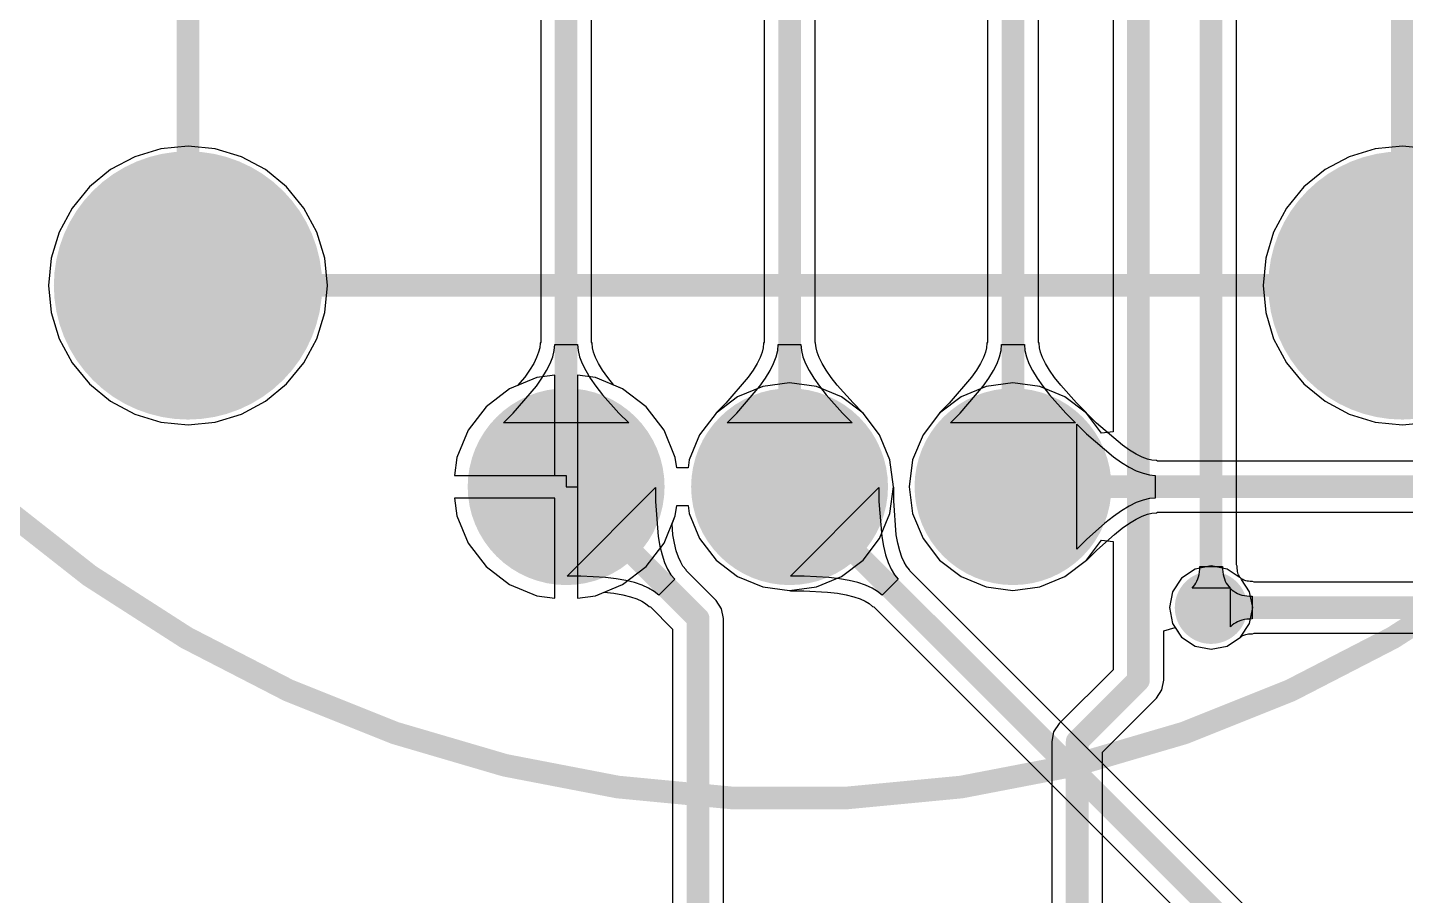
# Model space of a CAD drawing. Header units: millimetres. Extents: x 6.5 to 10.45, y 0.98 to 5.86.
# Drawn here: x 6.821 to 7.428, y 2.481 to 2.864 of the extents above; entities that cross this region are included whole.
import ezdxf

# ---------------------------------------------------------------- set-up
doc = ezdxf.new("R2010")
doc.units = ezdxf.units.MM
doc.header["$MEASUREMENT"] = 0
for name, color, linetype in [('BottomLayer', 5, 'Continuous'), ('BottomSolder', 6, 'Continuous'), ('MultiLayer', 9, 'Continuous'), ('PadHoleLayer', 156, 'Continuous'), ('TopLayer', 1, 'Continuous'), ('TopOverlay', 2, 'Continuous'), ('TopSolder', 216, 'Continuous'), ('ViaHoleLayer', 16, 'Continuous')]:
    doc.layers.add(name, color=color, linetype=linetype)

# ---------------------------------------------------------------- blocks, each defined once
blk = doc.blocks.new('__2_30')
at = {"layer": 'BottomLayer'}
for points, const_width in [([(-0.1225582, -0.37, 1), (-0.0674402, -0.37, 1)], 0.0551181), ([(0.4124418, -0.37, 1), (0.4675598, -0.37, 1)], 0.0551181), ([(0.0518898, -0.4587, 1), (0.0912598, -0.4587, 1)], 0.0393701), ([(0.1503158, -0.4587, 1), (0.1896858, -0.4587, 1)], 0.0393701), ([(0.2487398, -0.4587, 1), (0.2881098, -0.4587, 1)], 0.0393701)]:
    blk.add_lwpolyline(points, format="xyb", close=True, dxfattribs=dict(at, const_width=const_width))
at = {"layer": 'BottomSolder'}
for points, const_width in [([(-0.1245582, -0.37, 1), (-0.0654402, -0.37, 1)], 0.0591181), ([(0.4104418, -0.37, 1), (0.4695598, -0.37, 1)], 0.0591181), ([(0.0498898, -0.4587, 1), (0.0932598, -0.4587, 1)], 0.0433701), ([(0.1483158, -0.4587, 1), (0.1916858, -0.4587, 1)], 0.0433701), ([(0.2467398, -0.4587, 1), (0.2901098, -0.4587, 1)], 0.0433701)]:
    blk.add_lwpolyline(points, format="xyb", close=True, dxfattribs=dict(at, const_width=const_width))
at = {"layer": 'MultiLayer'}
for points, const_width in [([(-0.1225582, -0.37, 1), (-0.0674402, -0.37, 1)], 0.0551181), ([(0.4124418, -0.37, 1), (0.4675598, -0.37, 1)], 0.0551181), ([(0.0518898, -0.4587, 1), (0.0912598, -0.4587, 1)], 0.0393701), ([(0.1503158, -0.4587, 1), (0.1896858, -0.4587, 1)], 0.0393701), ([(0.2487398, -0.4587, 1), (0.2881098, -0.4587, 1)], 0.0393701)]:
    blk.add_lwpolyline(points, format="xyb", close=True, dxfattribs=dict(at, const_width=const_width))
at = {"layer": 'PadHoleLayer'}
for points, const_width in [([(-0.1127157, -0.37, 1), (-0.0772827, -0.37, 1)], 0.035433), ([(0.4222843, -0.37, 1), (0.4577173, -0.37, 1)], 0.035433), ([(0.0592717, -0.4587, 1), (0.0838779, -0.4587, 1)], 0.0246063), ([(0.1576977, -0.4587, 1), (0.1823039, -0.4587, 1)], 0.0246063), ([(0.2561217, -0.4587, 1), (0.2807279, -0.4587, 1)], 0.0246063)]:
    blk.add_lwpolyline(points, format="xyb", close=True, dxfattribs=dict(at, const_width=const_width))
at = {"layer": 'TopLayer'}
for points, const_width in [([(-0.1225582, -0.37, 1), (-0.0674402, -0.37, 1)], 0.0551181), ([(0.4124418, -0.37, 1), (0.4675598, -0.37, 1)], 0.0551181), ([(0.0518898, -0.4587, 1), (0.0912598, -0.4587, 1)], 0.0393701), ([(0.1503158, -0.4587, 1), (0.1896858, -0.4587, 1)], 0.0393701), ([(0.2487398, -0.4587, 1), (0.2881098, -0.4587, 1)], 0.0393701)]:
    blk.add_lwpolyline(points, format="xyb", close=True, dxfattribs=dict(at, const_width=const_width))
at = {"layer": 'TopOverlay'}
for points, const_width in [([(0.7014961, -0.065, 1), (-0.3614961, -0.065, 1)], 0.01), ([(-0.0974992, -0.37, 1), (-0.0924992, -0.37, 1)], 0.005), ([(-0.0974992, -0.37, 1), (-0.0924992, -0.37, 1)], 0.005), ([(0.4339968, -0.37, 1), (0.4389968, -0.37, 1)], 0.005), ([(0.4375008, -0.37, 1), (0.4425008, -0.37, 1)], 0.005), ([(0.1675008, -0.4587, 1), (0.1725008, -0.4587, 1)], 0.005)]:
    blk.add_lwpolyline(points, format="xyb", close=True, dxfattribs=dict(at, const_width=const_width))
at = {"layer": 'TopOverlay', "const_width": 0.01}
for points in [[(-0.0949992, -0.37), (-0.0949992, 0.240236)], [(0.4400008, -0.37), (0.4400008, 0.240236)], [(0.1700008, -0.4587), (0.1700008, -0.065)], [(-0.0949992, -0.37), (0.4364968, -0.37)]]:
    blk.add_lwpolyline(points, dxfattribs=at)
at = {"layer": 'TopSolder'}
for points, const_width in [([(-0.1245582, -0.37, 1), (-0.0654402, -0.37, 1)], 0.0591181), ([(0.4104418, -0.37, 1), (0.4695598, -0.37, 1)], 0.0591181), ([(0.0498898, -0.4587, 1), (0.0932598, -0.4587, 1)], 0.0433701), ([(0.1483158, -0.4587, 1), (0.1916858, -0.4587, 1)], 0.0433701), ([(0.2467398, -0.4587, 1), (0.2901098, -0.4587, 1)], 0.0433701)]:
    blk.add_lwpolyline(points, format="xyb", close=True, dxfattribs=dict(at, const_width=const_width))

msp = doc.modelspace()

# ---------------------------------------------------------------- linework, layer by layer
at = {"layer": 'BottomLayer'}
for p, q in [((7.1450845, 2.9142995), (7.1450845, 2.7250267)), ((7.1675155, 2.7250267), (7.1675155, 2.9096543)), ((6.8913, 2.8114138), (6.8793188, 2.8102338)), ((6.9032812, 2.8102338), (6.8913, 2.8114138)), ((7.4263, 2.8114138), (7.4143188, 2.8102338)), ((7.4382812, 2.8102338), (7.4263, 2.8114138)), ((6.867798, 2.806739), (6.8571803, 2.8010637)), ((6.8793188, 2.8102338), (6.867798, 2.806739)), ((6.914802, 2.806739), (6.9032812, 2.8102338)), ((6.9254197, 2.8010637), (6.914802, 2.806739)), ((7.402798, 2.806739), (7.3921803, 2.8010637)), ((7.4143188, 2.8102338), (7.402798, 2.806739)), ((6.8571803, 2.8010637), (6.8478739, 2.7934261)), ((6.9347261, 2.7934261), (6.9254197, 2.8010637)), ((7.3921803, 2.8010637), (7.3828739, 2.7934261)), ((6.8478739, 2.7934261), (6.8402363, 2.7841197)), ((6.9423637, 2.7841197), (6.9347261, 2.7934261)), ((7.3828739, 2.7934261), (7.3752363, 2.7841197)), ((6.8402363, 2.7841197), (6.834561, 2.773502)), ((6.948039, 2.773502), (6.9423637, 2.7841197)), ((7.3752363, 2.7841197), (7.369561, 2.773502)), ((6.834561, 2.773502), (6.8310662, 2.7619812)), ((6.9515338, 2.7619812), (6.948039, 2.773502)), ((7.369561, 2.773502), (7.3660662, 2.7619812)), ((6.8310662, 2.7619812), (6.8298862, 2.75)), ((6.9527138, 2.75), (6.9515338, 2.7619812)), ((7.3660662, 2.7619812), (7.3648862, 2.75)), ((6.8298862, 2.75), (6.8310662, 2.7380188)), ((6.9515338, 2.7380188), (6.9527138, 2.75)), ((7.3648862, 2.75), (7.3660662, 2.7380188)), ((6.8310662, 2.7380188), (6.834561, 2.726498)), ((6.948039, 2.726498), (6.9515338, 2.7380188)), ((7.3660662, 2.7380188), (7.369561, 2.726498)), ((6.834561, 2.726498), (6.8402363, 2.7158803)), ((6.9423637, 2.7158803), (6.948039, 2.726498)), ((7.369561, 2.726498), (7.3752363, 2.7158803)), ((7.1441828, 2.7205364), (7.1433131, 2.7182443)), ((7.1446476, 2.7224447), (7.1441828, 2.7205364)), ((7.1448302, 2.7245379), (7.1446476, 2.7224447)), ((7.1450845, 2.7250267), (7.1448302, 2.7245379)), ((7.1503976, 2.7186086), (7.1510744, 2.7213877)), ((7.1510744, 2.7213877), (7.1513, 2.7239734)), ((7.1513, 2.7239734), (7.1613, 2.7239734)), ((7.1613, 2.7239734), (7.1615256, 2.7213877)), ((7.1615256, 2.7213877), (7.1622024, 2.7186086)), ((7.1677698, 2.7245379), (7.1675155, 2.7250267)), ((7.1679524, 2.7224447), (7.1677698, 2.7245379)), ((7.1684172, 2.7205364), (7.1679524, 2.7224447)), ((7.1692872, 2.7182435), (7.1684172, 2.7205364)), ((6.8402363, 2.7158803), (6.8478739, 2.7065739)), ((6.9347261, 2.7065739), (6.9423637, 2.7158803)), ((7.1419966, 2.715605), (7.1402137, 2.7126553)), ((7.1433131, 2.7182443), (7.1419966, 2.715605)), ((7.1476905, 2.7124705), (7.1492697, 2.7156362)), ((7.1492697, 2.7156362), (7.1503976, 2.7186086)), ((7.1622024, 2.7186086), (7.1633303, 2.7156362)), ((7.1633303, 2.7156362), (7.1649095, 2.7124705)), ((7.1706034, 2.7156051), (7.1692872, 2.7182435)), ((7.1723863, 2.7126553), (7.1706034, 2.7156051)), ((7.3752363, 2.7158803), (7.3828739, 2.7065739)), ((7.0449858, 2.7093993), (7.032976, 2.7044247)), ((7.0528736, 2.7104378), (7.0449858, 2.7093993)), ((7.0528736, 2.6663004), (7.0528736, 2.7104378)), ((7.0707622, 2.7093993), (7.0628736, 2.7104379)), ((7.0628736, 2.7104379), (7.0628736, 2.6613004)), ((7.082772, 2.7044247), (7.0707622, 2.7093993)), ((7.1380405, 2.7095442), (7.1282514, 2.6981488)), ((7.1402137, 2.7126553), (7.1380405, 2.7095442)), ((7.1431787, 2.705559), (7.1456602, 2.7091114)), ((7.1456602, 2.7091114), (7.1476905, 2.7124705)), ((7.1649095, 2.7124705), (7.1669398, 2.7091114)), ((7.1669398, 2.7091114), (7.1694213, 2.705559)), ((7.1746447, 2.7094222), (7.1723863, 2.7126553)), ((7.1773363, 2.7059843), (7.1746447, 2.7094222)), ((6.8478739, 2.7065739), (6.8571803, 2.6989363)), ((6.9254197, 2.6989363), (6.9347261, 2.7065739)), ((7.032976, 2.7044247), (7.0226628, 2.6965112)), ((7.0930852, 2.6965112), (7.082772, 2.7044247)), ((7.1330272, 2.6937417), (7.1431787, 2.705559)), ((7.1694213, 2.705559), (7.1723539, 2.7018132)), ((7.1723539, 2.7018132), (7.1795728, 2.6937417)), ((7.1843043, 2.6981935), (7.1773363, 2.7059843)), ((7.24288, 2.7055023), (7.2318432, 2.7009307)), ((7.254724, 2.7070616), (7.24288, 2.7055023)), ((7.266568, 2.7055023), (7.254724, 2.7070616)), ((7.2776048, 2.7009307), (7.266568, 2.7055023)), ((7.3828739, 2.7065739), (7.3921803, 2.6989363)), ((6.8571803, 2.6989363), (6.867798, 2.693261)), ((6.914802, 2.693261), (6.9254197, 2.6989363)), ((7.0226628, 2.6965112), (7.0147493, 2.686198)), ((7.1009987, 2.686198), (7.0930852, 2.6965112)), ((7.1282514, 2.6981488), (7.1241277, 2.693987)), ((7.1884723, 2.6939871), (7.1843043, 2.6981935)), ((7.2318432, 2.7009307), (7.2223657, 2.6936583)), ((7.2870823, 2.6936583), (7.2776048, 2.7009307)), ((7.3921803, 2.6989363), (7.402798, 2.693261)), ((6.867798, 2.693261), (6.8793188, 2.6897662)), ((6.8793188, 2.6897662), (6.8913, 2.6885862)), ((6.8913, 2.6885862), (6.9032812, 2.6897662)), ((6.9032812, 2.6897662), (6.914802, 2.693261)), ((7.1239417, 2.6936583), (7.1166693, 2.6841808)), ((7.1240169, 2.693716), (7.1239417, 2.6936583)), ((7.1241277, 2.693987), (7.1240169, 2.693716)), ((7.1287409, 2.6894159), (7.1330272, 2.6937417)), ((7.1838591, 2.6894159), (7.1287409, 2.6894159)), ((7.1795728, 2.6937417), (7.1838591, 2.6894159)), ((7.1885832, 2.693716), (7.1884723, 2.6939871)), ((7.1886583, 2.6936583), (7.1885832, 2.693716)), ((7.1959307, 2.6841808), (7.1886583, 2.6936583)), ((7.2223657, 2.6936583), (7.2150933, 2.6841808)), ((7.28714, 2.6935831), (7.2870823, 2.6936583)), ((7.287411, 2.6934723), (7.28714, 2.6935831)), ((7.2915728, 2.6893486), (7.287411, 2.6934723)), ((7.3029682, 2.6795595), (7.2915728, 2.6893486)), ((7.402798, 2.693261), (7.4143188, 2.6897662)), ((7.4143188, 2.6897662), (7.4263, 2.6885862)), ((7.4263, 2.6885862), (7.4382812, 2.6897662)), ((7.0147493, 2.686198), (7.0097747, 2.6741882)), ((7.1059733, 2.6741882), (7.1009987, 2.686198)), ((7.1166693, 2.6841808), (7.1120977, 2.673144)), ((7.2005023, 2.673144), (7.1959307, 2.6841808)), ((7.2150933, 2.6841808), (7.2105217, 2.673144)), ((7.2828399, 2.6337409), (7.2828399, 2.6888591)), ((7.2828399, 2.6888591), (7.2871657, 2.6845728)), ((7.2871657, 2.6845728), (7.298983, 2.6744213)), ((7.3060793, 2.6773863), (7.3029682, 2.6795595)), ((7.309029, 2.6756034), (7.3060793, 2.6773863)), ((7.0097747, 2.6741882), (7.0087362, 2.6663004)), ((7.1065827, 2.6695598), (7.1059733, 2.6741882)), ((7.1120977, 2.673144), (7.1116258, 2.6695598)), ((7.2020616, 2.6613), (7.2005023, 2.673144)), ((7.2105217, 2.673144), (7.2089624, 2.6613)), ((7.298983, 2.6744213), (7.3025354, 2.6719398)), ((7.3025354, 2.6719398), (7.3058945, 2.6699095)), ((7.3116683, 2.6742869), (7.309029, 2.6756034)), ((7.3139604, 2.6734172), (7.3116683, 2.6742869)), ((7.3158687, 2.6729524), (7.3139604, 2.6734172)), ((7.3179619, 2.6727698), (7.3158687, 2.6729524)), ((7.3184507, 2.6725155), (7.3179619, 2.6727698)), ((7.4781482, 2.6725155), (7.3184507, 2.6725155)), ((7.0087362, 2.6663004), (7.0528736, 2.6663004)), ((7.1116258, 2.6695598), (7.1065827, 2.6695598)), ((7.3058945, 2.6699095), (7.3090602, 2.6683303)), ((7.3090602, 2.6683303), (7.3120326, 2.6672024)), ((7.3120326, 2.6672024), (7.3148117, 2.6665256)), ((7.3148117, 2.6665256), (7.3173974, 2.6663)), ((7.3173974, 2.6663), (7.3173974, 2.6563)), ((7.0628736, 2.6613004), (7.0628736, 2.6121621)), ((7.1566937, 2.6219319), (7.1956681, 2.6609063)), ((7.1956681, 2.6609063), (7.1956961, 2.6548167)), ((7.2020492, 2.6612059), (7.2020616, 2.6613)), ((7.2021624, 2.6609362), (7.2020492, 2.6612059)), ((7.2021893, 2.6550777), (7.2021624, 2.6609362)), ((7.2089624, 2.6613), (7.2105217, 2.649456)), ((7.0528736, 2.6563004), (7.0087361, 2.6563004)), ((7.0087361, 2.6563004), (7.0097747, 2.6484118)), ((7.0528736, 2.6121622), (7.0528736, 2.6563004)), ((7.1059733, 2.6484118), (7.1065827, 2.6530402)), ((7.1065827, 2.6530402), (7.1116258, 2.6530402)), ((7.1116258, 2.6530402), (7.1120977, 2.649456)), ((7.1956961, 2.6548167), (7.196874, 2.6392823)), ((7.2033252, 2.6400975), (7.2021893, 2.6550777)), ((7.3058945, 2.6526905), (7.3025354, 2.6506602)), ((7.3090602, 2.6542697), (7.3058945, 2.6526905)), ((7.3120326, 2.6553976), (7.3090602, 2.6542697)), ((7.3148117, 2.6560744), (7.3120326, 2.6553976)), ((7.3173974, 2.6563), (7.3148117, 2.6560744)), ((7.0097747, 2.6484118), (7.0147493, 2.636402)), ((7.1009987, 2.636402), (7.1059733, 2.6484118)), ((7.1120977, 2.649456), (7.1166693, 2.6384192)), ((7.2105217, 2.649456), (7.2150933, 2.6384192)), ((7.298983, 2.6481787), (7.2952372, 2.6452461)), ((7.3025354, 2.6506602), (7.298983, 2.6481787)), ((7.3060793, 2.6452137), (7.3090291, 2.6469966)), ((7.3090291, 2.6469966), (7.3116675, 2.6483128)), ((7.3116675, 2.6483128), (7.3139604, 2.6491828)), ((7.3139604, 2.6491828), (7.3158687, 2.6496476)), ((7.3158687, 2.6496476), (7.3179619, 2.6498302)), ((7.3179619, 2.6498302), (7.3184507, 2.6500845)), ((7.3184507, 2.6500845), (7.4910947, 2.6500845)), ((7.2952372, 2.6452461), (7.2871657, 2.6380272)), ((7.2994083, 2.6402637), (7.3028462, 2.6429553)), ((7.3028462, 2.6429553), (7.3060793, 2.6452137)), ((7.0147493, 2.636402), (7.0226628, 2.6260888)), ((7.0930852, 2.6260888), (7.1009987, 2.636402)), ((7.1166693, 2.6384192), (7.1239417, 2.6289417)), ((7.196874, 2.6392823), (7.1976312, 2.6350157)), ((7.1976312, 2.6350157), (7.1985708, 2.6312048)), ((7.2039881, 2.6363623), (7.2033252, 2.6400975)), ((7.2048135, 2.6330145), (7.2039881, 2.6363623)), ((7.2150933, 2.6384192), (7.2223657, 2.6289417)), ((7.2871657, 2.6380272), (7.2828399, 2.6337409)), ((7.2916175, 2.6332957), (7.2994083, 2.6402637)), ((7.1239417, 2.6289417), (7.1334192, 2.6216693)), ((7.1985708, 2.6312048), (7.1996927, 2.6278497)), ((7.2057489, 2.6302174), (7.2048135, 2.6330145)), ((7.2067547, 2.6279812), (7.2057489, 2.6302174)), ((7.2223657, 2.6289417), (7.2318432, 2.6216693)), ((7.2776048, 2.6216693), (7.2870823, 2.6289417)), ((7.2870823, 2.6289417), (7.28714, 2.6290168)), ((7.28714, 2.6290168), (7.2874111, 2.6291277)), ((7.2874111, 2.6291277), (7.2916175, 2.6332957)), ((7.0226628, 2.6260888), (7.032976, 2.6181753)), ((7.082772, 2.6181753), (7.0930852, 2.6260888)), ((7.1996927, 2.6278497), (7.2009969, 2.6249503)), ((7.2009969, 2.6249503), (7.2024834, 2.6225067)), ((7.2024834, 2.6225067), (7.2041523, 2.6205188)), ((7.2077751, 2.6263039), (7.2067547, 2.6279812)), ((7.2091263, 2.6246945), (7.2077751, 2.6263039)), ((7.2092921, 2.6241691), (7.2091263, 2.6246945)), ((7.4416083, 2.3918529), (7.2092921, 2.6241691)), ((7.3349768, 2.6249556), (7.3290228, 2.6209772)), ((7.342, 2.6263526), (7.3349768, 2.6249556)), ((7.3490232, 2.6249556), (7.342, 2.6263526)), ((7.3543516, 2.6213952), (7.3490232, 2.6249556)), ((7.032976, 2.6181753), (7.0449858, 2.6132007)), ((7.0707622, 2.6132007), (7.082772, 2.6181753)), ((7.1334192, 2.6216693), (7.144456, 2.6170977)), ((7.144456, 2.6170977), (7.1563, 2.6155384)), ((7.1627833, 2.6219039), (7.1566937, 2.6219319)), ((7.1735953, 2.621301), (7.1627833, 2.6219039)), ((7.1783177, 2.620726), (7.1735953, 2.621301)), ((7.1825843, 2.6199688), (7.1783177, 2.620726)), ((7.1863952, 2.6190292), (7.1825843, 2.6199688)), ((7.1897503, 2.6179073), (7.1863952, 2.6190292)), ((7.1926497, 2.6166031), (7.1897503, 2.6179073)), ((7.1950933, 2.6151166), (7.1926497, 2.6166031)), ((7.2041523, 2.6205188), (7.1970812, 2.6134477)), ((7.2318432, 2.6216693), (7.24288, 2.6170977)), ((7.24288, 2.6170977), (7.254724, 2.6155384)), ((7.254724, 2.6155384), (7.266568, 2.6170977)), ((7.266568, 2.6170977), (7.2776048, 2.6216693)), ((7.3290228, 2.6209772), (7.3250444, 2.6150232)), ((7.3505697, 2.5996), (7.3505697, 2.6164)), ((7.3505697, 2.6164), (7.351265, 2.615754)), ((7.3549902, 2.6211578), (7.3543516, 2.6213952)), ((7.3554625, 2.620719), (7.3549902, 2.6211578)), ((7.355733, 2.6205113), (7.3554625, 2.620719)), ((7.3560377, 2.6203195), (7.355733, 2.6205113)), ((7.3563917, 2.6201391), (7.3560377, 2.6203195)), ((7.356807, 2.6199712), (7.3563917, 2.6201391)), ((7.3572956, 2.6198191), (7.356807, 2.6199712)), ((7.3578666, 2.6196884), (7.3572956, 2.6198191)), ((7.3585252, 2.6195864), (7.3578666, 2.6196884)), ((7.3592736, 2.6195203), (7.3585252, 2.6195864)), ((7.3602908, 2.6194918), (7.3592736, 2.6195203)), ((7.3609083, 2.6192155), (7.3602908, 2.6194918)), ((7.6053543, 2.6192155), (7.3609083, 2.6192155)), ((7.0449858, 2.6132007), (7.0528736, 2.6121622)), ((7.0628736, 2.6121621), (7.0707622, 2.6132007)), ((7.1563, 2.6155384), (7.1563941, 2.6155508)), ((7.1563941, 2.6155508), (7.1566638, 2.6154376)), ((7.1566638, 2.6154376), (7.1625873, 2.6154104)), ((7.1625873, 2.6154104), (7.1730208, 2.6148286)), ((7.1730208, 2.6148286), (7.1773569, 2.6143006)), ((7.1773569, 2.6143006), (7.1812378, 2.6136119)), ((7.1812378, 2.6136119), (7.1845855, 2.6127865)), ((7.1845855, 2.6127865), (7.1873824, 2.6118512)), ((7.1873824, 2.6118512), (7.1896188, 2.6108452)), ((7.1896188, 2.6108452), (7.1912958, 2.6098251)), ((7.1970812, 2.6134477), (7.1950933, 2.6151166)), ((7.3250444, 2.6150232), (7.3236474, 2.608)), ((7.351265, 2.615754), (7.3520177, 2.615176)), ((7.3520177, 2.615176), (7.3528279, 2.614666)), ((7.3528279, 2.614666), (7.3536956, 2.614224)), ((7.3536956, 2.614224), (7.3546208, 2.61385)), ((7.3546208, 2.61385), (7.3556034, 2.613544)), ((7.3556034, 2.613544), (7.3566435, 2.613306)), ((7.3566435, 2.613306), (7.3577411, 2.613136)), ((7.3577411, 2.613136), (7.3588962, 2.613034)), ((7.3588962, 2.613034), (7.3601087, 2.613)), ((7.3601087, 2.613), (7.3601087, 2.603)), ((7.1912958, 2.6098251), (7.1929054, 2.6084738)), ((7.1929054, 2.6084738), (7.1934308, 2.608308)), ((7.1934308, 2.608308), (7.4257471, 2.3759917)), ((7.3236474, 2.608), (7.3250444, 2.6009768)), ((7.3250444, 2.6009768), (7.3290228, 2.5950228)), ((7.351265, 2.600246), (7.3505697, 2.5996)), ((7.3520177, 2.600824), (7.351265, 2.600246)), ((7.3528279, 2.601334), (7.3520177, 2.600824)), ((7.3536956, 2.601776), (7.3528279, 2.601334)), ((7.3546208, 2.60215), (7.3536956, 2.601776)), ((7.3556034, 2.602456), (7.3546208, 2.60215)), ((7.3566435, 2.602694), (7.3556034, 2.602456)), ((7.3577411, 2.602864), (7.3566435, 2.602694)), ((7.3588962, 2.602966), (7.3577411, 2.602864)), ((7.3601087, 2.603), (7.3588962, 2.602966)), ((7.3290228, 2.5950228), (7.3349768, 2.5910444)), ((7.3490232, 2.5910444), (7.3543517, 2.5946048)), ((7.3543517, 2.5946048), (7.3549901, 2.5948422)), ((7.3549901, 2.5948422), (7.3554623, 2.5952809)), ((7.3554623, 2.5952809), (7.3557328, 2.5954885)), ((7.3557328, 2.5954885), (7.3560383, 2.5956808)), ((7.3560383, 2.5956808), (7.3563922, 2.5958611)), ((7.3563922, 2.5958611), (7.3568066, 2.5960286)), ((7.3568066, 2.5960286), (7.3572958, 2.596181)), ((7.3572958, 2.596181), (7.3578664, 2.5963115)), ((7.3578664, 2.5963115), (7.3585252, 2.5964136)), ((7.3585252, 2.5964136), (7.3592736, 2.5964797)), ((7.3592736, 2.5964797), (7.3602907, 2.5965082)), ((7.3602907, 2.5965082), (7.3609082, 2.5967845)), ((7.3609082, 2.5967845), (7.6099995, 2.5967845)), ((7.3349768, 2.5910444), (7.342, 2.5896474)), ((7.342, 2.5896474), (7.3490232, 2.5910444))]:
    msp.add_line(p, q, dxfattribs=at)
at = {"layer": 'BottomLayer', "const_width": 0.01}
for points in [[(7.1563, 2.6613), (7.1563, 2.9143)], [(7.1563, 2.6613), (7.447048, 2.370552)], [(7.254724, 2.6613), (7.4913, 2.6613)], [(7.342, 2.608), (7.61, 2.608)]]:
    msp.add_lwpolyline(points, dxfattribs=at)
at = {"layer": 'BottomLayer'}
for points, const_width in [([(7.1538, 2.6613, 1), (7.1588, 2.6613, 1)], 0.005), ([(7.1538, 2.6613, 1), (7.1588, 2.6613, 1)], 0.005), ([(7.252224, 2.6613, 1), (7.257224, 2.6613, 1)], 0.005), ([(7.336, 2.608, 1), (7.348, 2.608, 1)], 0.012), ([(7.3395, 2.608, 1), (7.3445, 2.608, 1)], 0.005)]:
    msp.add_lwpolyline(points, format="xyb", close=True, dxfattribs=dict(at, const_width=const_width))
at = {"layer": 'BottomSolder', "const_width": 0.016}
msp.add_lwpolyline([(7.334, 2.608, 1), (7.35, 2.608, 1)], format="xyb", close=True, dxfattribs=at)
at = {"layer": 'MultiLayer', "const_width": 0.012}
msp.add_lwpolyline([(7.336, 2.608, 1), (7.348, 2.608, 1)], format="xyb", close=True, dxfattribs=at)
at = {"layer": 'TopLayer'}
for p, q in [((7.2659395, 2.7250267), (7.2659395, 3.6752755)), ((7.2435085, 3.6706304), (7.2435085, 2.7250267)), ((7.2987845, 3.6209995), (7.2987845, 2.6854966)), ((7.3532155, 2.6269082), (7.3532155, 3.5623543)), ((7.0690895, 2.7250267), (7.0690895, 3.5221255)), ((7.0466585, 3.5174804), (7.0466585, 2.7250267)), ((6.8913, 2.8114138), (6.8793188, 2.8102338)), ((6.9032812, 2.8102338), (6.8913, 2.8114138)), ((7.4263, 2.8114138), (7.4143188, 2.8102338)), ((7.4382812, 2.8102338), (7.4263, 2.8114138)), ((6.867798, 2.806739), (6.8571803, 2.8010637)), ((6.8793188, 2.8102338), (6.867798, 2.806739)), ((6.914802, 2.806739), (6.9032812, 2.8102338)), ((6.9254197, 2.8010637), (6.914802, 2.806739)), ((7.402798, 2.806739), (7.3921803, 2.8010637)), ((7.4143188, 2.8102338), (7.402798, 2.806739)), ((6.8571803, 2.8010637), (6.8478739, 2.7934261)), ((6.9347261, 2.7934261), (6.9254197, 2.8010637)), ((7.3921803, 2.8010637), (7.3828739, 2.7934261)), ((6.8478739, 2.7934261), (6.8402363, 2.7841197)), ((6.9423637, 2.7841197), (6.9347261, 2.7934261)), ((7.3828739, 2.7934261), (7.3752363, 2.7841197)), ((6.8402363, 2.7841197), (6.834561, 2.773502)), ((6.948039, 2.773502), (6.9423637, 2.7841197)), ((7.3752363, 2.7841197), (7.369561, 2.773502)), ((6.834561, 2.773502), (6.8310662, 2.7619812)), ((6.9515338, 2.7619812), (6.948039, 2.773502)), ((7.369561, 2.773502), (7.3660662, 2.7619812)), ((6.8310662, 2.7619812), (6.8298862, 2.75)), ((6.9527138, 2.75), (6.9515338, 2.7619812)), ((7.3660662, 2.7619812), (7.3648862, 2.75)), ((6.8298862, 2.75), (6.8310662, 2.7380188)), ((6.9515338, 2.7380188), (6.9527138, 2.75)), ((7.3648862, 2.75), (7.3660662, 2.7380188)), ((6.8310662, 2.7380188), (6.834561, 2.726498)), ((6.948039, 2.726498), (6.9515338, 2.7380188)), ((7.3660662, 2.7380188), (7.369561, 2.726498)), ((6.834561, 2.726498), (6.8402363, 2.7158803)), ((6.9423637, 2.7158803), (6.948039, 2.726498)), ((7.369561, 2.726498), (7.3752363, 2.7158803)), ((7.0457568, 2.7205364), (7.0448871, 2.7182443)), ((7.0462216, 2.7224447), (7.0457568, 2.7205364)), ((7.0464042, 2.7245379), (7.0462216, 2.7224447)), ((7.0466585, 2.7250267), (7.0464042, 2.7245379)), ((7.0519716, 2.7186086), (7.0526484, 2.7213877)), ((7.0526484, 2.7213877), (7.052874, 2.7239734)), ((7.052874, 2.7239734), (7.062874, 2.7239734)), ((7.062874, 2.7239734), (7.0630996, 2.7213877)), ((7.0630996, 2.7213877), (7.0637764, 2.7186086)), ((7.0693438, 2.7245379), (7.0690895, 2.7250267)), ((7.0695264, 2.7224447), (7.0693438, 2.7245379)), ((7.0699912, 2.7205364), (7.0695264, 2.7224447)), ((7.0708612, 2.7182435), (7.0699912, 2.7205364)), ((7.2426068, 2.7205364), (7.2417371, 2.7182443)), ((7.2430716, 2.7224447), (7.2426068, 2.7205364)), ((7.2432542, 2.7245379), (7.2430716, 2.7224447)), ((7.2435085, 2.7250267), (7.2432542, 2.7245379)), ((7.2488216, 2.7186086), (7.2494984, 2.7213877)), ((7.2494984, 2.7213877), (7.249724, 2.7239734)), ((7.249724, 2.7239734), (7.259724, 2.7239734)), ((7.259724, 2.7239734), (7.2599496, 2.7213877)), ((7.2599496, 2.7213877), (7.2606264, 2.7186086)), ((7.2661938, 2.7245379), (7.2659395, 2.7250267)), ((7.2663764, 2.7224447), (7.2661938, 2.7245379)), ((7.2668412, 2.7205364), (7.2663764, 2.7224447)), ((7.2677112, 2.7182435), (7.2668412, 2.7205364)), ((6.8402363, 2.7158803), (6.8478739, 2.7065739)), ((6.9347261, 2.7065739), (6.9423637, 2.7158803)), ((7.0435706, 2.715605), (7.0417877, 2.7126553)), ((7.0448871, 2.7182443), (7.0435706, 2.715605)), ((7.0492645, 2.7124705), (7.0508437, 2.7156362)), ((7.0508437, 2.7156362), (7.0519716, 2.7186086)), ((7.0637764, 2.7186086), (7.0649043, 2.7156362)), ((7.0649043, 2.7156362), (7.0664835, 2.7124705)), ((7.0721774, 2.7156051), (7.0708612, 2.7182435)), ((7.0739603, 2.7126553), (7.0721774, 2.7156051)), ((7.2404206, 2.715605), (7.2386377, 2.7126553)), ((7.2417371, 2.7182443), (7.2404206, 2.715605)), ((7.2461145, 2.7124705), (7.2476937, 2.7156362)), ((7.2476937, 2.7156362), (7.2488216, 2.7186086)), ((7.2606264, 2.7186086), (7.2617543, 2.7156362)), ((7.2617543, 2.7156362), (7.2633335, 2.7124705)), ((7.2690274, 2.7156051), (7.2677112, 2.7182435)), ((7.2708103, 2.7126553), (7.2690274, 2.7156051)), ((7.3752363, 2.7158803), (7.3828739, 2.7065739)), ((7.0396145, 2.7095442), (7.0364543, 2.7058654)), ((7.0417877, 2.7126553), (7.0396145, 2.7095442)), ((7.0447527, 2.705559), (7.0472342, 2.7091114)), ((7.0472342, 2.7091114), (7.0492645, 2.7124705)), ((7.0664835, 2.7124705), (7.0685138, 2.7091114)), ((7.0685138, 2.7091114), (7.0709953, 2.705559)), ((7.0762187, 2.7094222), (7.0739603, 2.7126553)), ((7.078864, 2.7060434), (7.0762187, 2.7094222)), ((7.2364645, 2.7095442), (7.2266754, 2.6981488)), ((7.2386377, 2.7126553), (7.2364645, 2.7095442)), ((7.2416027, 2.705559), (7.2440842, 2.7091114)), ((7.2440842, 2.7091114), (7.2461145, 2.7124705)), ((7.2633335, 2.7124705), (7.2653638, 2.7091114)), ((7.2653638, 2.7091114), (7.2678453, 2.705559)), ((7.2730687, 2.7094222), (7.2708103, 2.7126553)), ((7.2757603, 2.7059843), (7.2730687, 2.7094222)), ((6.8478739, 2.7065739), (6.8571803, 2.6989363)), ((6.9254197, 2.6989363), (6.9347261, 2.7065739)), ((7.032976, 2.7044247), (7.0226628, 2.6965112)), ((7.0364543, 2.7058654), (7.032976, 2.7044247)), ((7.0346012, 2.6937417), (7.0447527, 2.705559)), ((7.0709953, 2.705559), (7.0739279, 2.7018132)), ((7.0739279, 2.7018132), (7.0811468, 2.6937417)), ((7.082772, 2.7044247), (7.078864, 2.7060434)), ((7.0930852, 2.6965112), (7.082772, 2.7044247)), ((7.144456, 2.7055023), (7.1334192, 2.7009307)), ((7.1563, 2.7070616), (7.144456, 2.7055023)), ((7.168144, 2.7055023), (7.1563, 2.7070616)), ((7.1791808, 2.7009307), (7.168144, 2.7055023)), ((7.2314512, 2.6937417), (7.2416027, 2.705559)), ((7.2678453, 2.705559), (7.2707779, 2.7018132)), ((7.2707779, 2.7018132), (7.2779968, 2.6937417)), ((7.2827283, 2.6981935), (7.2757603, 2.7059843)), ((7.3828739, 2.7065739), (7.3921803, 2.6989363)), ((6.8571803, 2.6989363), (6.867798, 2.693261)), ((6.914802, 2.693261), (6.9254197, 2.6989363)), ((7.0226628, 2.6965112), (7.0147493, 2.686198)), ((7.1009987, 2.686198), (7.0930852, 2.6965112)), ((7.1334192, 2.7009307), (7.1239417, 2.6936583)), ((7.1886583, 2.6936583), (7.1791808, 2.7009307)), ((7.2266754, 2.6981488), (7.2225517, 2.693987)), ((7.2868963, 2.6939871), (7.2827283, 2.6981935)), ((7.3921803, 2.6989363), (7.402798, 2.693261)), ((6.867798, 2.693261), (6.8793188, 2.6897662)), ((6.8793188, 2.6897662), (6.8913, 2.6885862)), ((6.8913, 2.6885862), (6.9032812, 2.6897662)), ((6.9032812, 2.6897662), (6.914802, 2.693261)), ((7.0303149, 2.6894159), (7.0346012, 2.6937417)), ((7.0854331, 2.6894159), (7.0303149, 2.6894159)), ((7.0811468, 2.6937417), (7.0854331, 2.6894159)), ((7.1239417, 2.6936583), (7.1166693, 2.6841808)), ((7.1959307, 2.6841808), (7.1886583, 2.6936583)), ((7.2223657, 2.6936583), (7.2150933, 2.6841808)), ((7.2224409, 2.693716), (7.2223657, 2.6936583)), ((7.2225517, 2.693987), (7.2224409, 2.693716)), ((7.2271649, 2.6894159), (7.2314512, 2.6937417)), ((7.2822831, 2.6894159), (7.2271649, 2.6894159)), ((7.2779968, 2.6937417), (7.2822831, 2.6894159)), ((7.2870072, 2.693716), (7.2868963, 2.6939871)), ((7.2870823, 2.6936583), (7.2870072, 2.693716)), ((7.2937845, 2.6849239), (7.2870823, 2.6936583)), ((7.402798, 2.693261), (7.4143188, 2.6897662)), ((7.4143188, 2.6897662), (7.4263, 2.6885862)), ((7.4263, 2.6885862), (7.4382812, 2.6897662)), ((7.0147493, 2.686198), (7.0097747, 2.6741882)), ((7.1059733, 2.6741882), (7.1009987, 2.686198)), ((7.1166693, 2.6841808), (7.1120977, 2.673144)), ((7.2005023, 2.673144), (7.1959307, 2.6841808)), ((7.2150933, 2.6841808), (7.2105217, 2.673144)), ((7.2987845, 2.6854966), (7.2937845, 2.6849239)), ((7.0097747, 2.6741882), (7.0087362, 2.6663004)), ((7.1065827, 2.6695598), (7.1059733, 2.6741882)), ((7.1120977, 2.673144), (7.1116258, 2.6695598)), ((7.2020616, 2.6613), (7.2005023, 2.673144)), ((7.2105217, 2.673144), (7.2089624, 2.6613)), ((7.0087362, 2.6663004), (7.0578736, 2.6663004)), ((7.0578736, 2.6663004), (7.0578736, 2.6613004)), ((7.1116258, 2.6695598), (7.1065827, 2.6695598)), ((7.0578736, 2.6613004), (7.0628736, 2.6613004)), ((7.0582677, 2.6219319), (7.0972421, 2.6609063)), ((7.0628736, 2.6613004), (7.0628736, 2.6121621)), ((7.0972421, 2.6609063), (7.0972701, 2.6548167)), ((7.2005023, 2.649456), (7.2020616, 2.6613)), ((7.2089624, 2.6613), (7.2105217, 2.649456)), ((7.0528736, 2.6563004), (7.0087361, 2.6563004)), ((7.0087361, 2.6563004), (7.0097747, 2.6484118)), ((7.0528736, 2.6121622), (7.0528736, 2.6563004)), ((7.0972701, 2.6548167), (7.098448, 2.6392823)), ((7.1059733, 2.6484118), (7.1065827, 2.6530402)), ((7.1065827, 2.6530402), (7.1116258, 2.6530402)), ((7.1116258, 2.6530402), (7.1120977, 2.649456)), ((7.0097747, 2.6484118), (7.0147493, 2.636402)), ((7.1045325, 2.6449335), (7.1059733, 2.6484118)), ((7.1120977, 2.649456), (7.1166693, 2.6384192)), ((7.1959307, 2.6384192), (7.2005023, 2.649456)), ((7.2105217, 2.649456), (7.2150933, 2.6384192)), ((7.1048992, 2.6400975), (7.1045325, 2.6449335)), ((7.0147493, 2.636402), (7.0226628, 2.6260888)), ((7.098448, 2.6392823), (7.0992052, 2.6350157)), ((7.0992052, 2.6350157), (7.1001448, 2.6312048)), ((7.1055621, 2.6363623), (7.1048992, 2.6400975)), ((7.1063875, 2.6330145), (7.1055621, 2.6363623)), ((7.1166693, 2.6384192), (7.1239417, 2.6289417)), ((7.1886583, 2.6289417), (7.1959307, 2.6384192)), ((7.2150933, 2.6384192), (7.2223657, 2.6289417)), ((7.2870823, 2.6289417), (7.2937845, 2.6376761)), ((7.2937845, 2.6376761), (7.2987845, 2.6371034)), ((7.2987845, 2.6371034), (7.2987845, 2.5806456)), ((7.1001448, 2.6312048), (7.1012667, 2.6278497)), ((7.1073229, 2.6302174), (7.1063875, 2.6330145)), ((7.1083287, 2.6279812), (7.1073229, 2.6302174)), ((7.1239417, 2.6289417), (7.1334192, 2.6216693)), ((7.1791808, 2.6216693), (7.1886583, 2.6289417)), ((7.2223657, 2.6289417), (7.2318432, 2.6216693)), ((7.2776048, 2.6216693), (7.2870823, 2.6289417)), ((7.0226628, 2.6260888), (7.032976, 2.6181753)), ((7.1012667, 2.6278497), (7.1025709, 2.6249503)), ((7.1025709, 2.6249503), (7.1040574, 2.6225067)), ((7.1040574, 2.6225067), (7.1057263, 2.6205188)), ((7.1093491, 2.6263039), (7.1083287, 2.6279812)), ((7.1107003, 2.6246945), (7.1093491, 2.6263039)), ((7.1108661, 2.624169), (7.1107003, 2.6246945)), ((7.1239303, 2.6111048), (7.1108661, 2.624169)), ((7.336456, 2.6216034), (7.336694, 2.6226435)), ((7.336694, 2.6226435), (7.336864, 2.6237411)), ((7.336864, 2.6237411), (7.336966, 2.6248962)), ((7.336966, 2.6248962), (7.337, 2.6261087)), ((7.337, 2.6261087), (7.347, 2.6261087)), ((7.347, 2.6261087), (7.347034, 2.6248962)), ((7.347034, 2.6248962), (7.347136, 2.6237411)), ((7.347136, 2.6237411), (7.347306, 2.6226435)), ((7.347306, 2.6226435), (7.347544, 2.6216034)), ((7.3534918, 2.6262907), (7.3532155, 2.6269082)), ((7.3535203, 2.6252736), (7.3534918, 2.6262907)), ((7.3535864, 2.6245252), (7.3535203, 2.6252736)), ((7.3536885, 2.6238664), (7.3535864, 2.6245252)), ((7.353819, 2.6232958), (7.3536885, 2.6238664)), ((7.3539714, 2.6228066), (7.353819, 2.6232958)), ((7.3541389, 2.6223922), (7.3539714, 2.6228066)), ((7.3543192, 2.6220383), (7.3541389, 2.6223922)), ((7.032976, 2.6181753), (7.0449858, 2.6132007)), ((7.0643573, 2.6219039), (7.0582677, 2.6219319)), ((7.0751693, 2.621301), (7.0643573, 2.6219039)), ((7.0798917, 2.620726), (7.0751693, 2.621301)), ((7.0841583, 2.6199688), (7.0798917, 2.620726)), ((7.0879692, 2.6190292), (7.0841583, 2.6199688)), ((7.0913243, 2.6179073), (7.0879692, 2.6190292)), ((7.0942237, 2.6166031), (7.0913243, 2.6179073)), ((7.0966673, 2.6151166), (7.0942237, 2.6166031)), ((7.1057263, 2.6205188), (7.0986552, 2.6134477)), ((7.1334192, 2.6216693), (7.144456, 2.6170977)), ((7.144456, 2.6170977), (7.1563, 2.6155384)), ((7.1563, 2.6155384), (7.168144, 2.6170977)), ((7.168144, 2.6170977), (7.1791808, 2.6216693)), ((7.2318432, 2.6216693), (7.24288, 2.6170977)), ((7.24288, 2.6170977), (7.254724, 2.6155384)), ((7.254724, 2.6155384), (7.266568, 2.6170977)), ((7.266568, 2.6170977), (7.2776048, 2.6216693)), ((7.3336, 2.6165697), (7.334246, 2.617265)), ((7.3504, 2.6165697), (7.3336, 2.6165697)), ((7.334246, 2.617265), (7.334824, 2.6180177)), ((7.334824, 2.6180177), (7.335334, 2.6188279)), ((7.335334, 2.6188279), (7.335776, 2.6196956)), ((7.335776, 2.6196956), (7.33615, 2.6206208)), ((7.33615, 2.6206208), (7.336456, 2.6216034)), ((7.347544, 2.6216034), (7.34785, 2.6206208)), ((7.34785, 2.6206208), (7.348224, 2.6196956)), ((7.348224, 2.6196956), (7.348666, 2.6188279)), ((7.348666, 2.6188279), (7.349176, 2.6180177)), ((7.349176, 2.6180177), (7.349754, 2.617265)), ((7.349754, 2.617265), (7.3504, 2.6165697)), ((7.3545115, 2.6217328), (7.3543192, 2.6220383)), ((7.3547191, 2.6214623), (7.3545115, 2.6217328)), ((7.3551578, 2.6209901), (7.3547191, 2.6214623)), ((7.3553952, 2.6203517), (7.3551578, 2.6209901)), ((7.3589556, 2.6150232), (7.3553952, 2.6203517)), ((7.0449858, 2.6132007), (7.0528736, 2.6121622)), ((7.0628736, 2.6121621), (7.0707622, 2.6132007)), ((7.0707622, 2.6132007), (7.0746701, 2.6148194)), ((7.0746701, 2.6148194), (7.0789309, 2.6143006)), ((7.0789309, 2.6143006), (7.0828118, 2.6136119)), ((7.0828118, 2.6136119), (7.0861595, 2.6127865)), ((7.0861595, 2.6127865), (7.0889564, 2.6118512)), ((7.0889564, 2.6118512), (7.0911928, 2.6108452)), ((7.0911928, 2.6108452), (7.0928698, 2.6098251)), ((7.0986552, 2.6134477), (7.0966673, 2.6151166)), ((7.1239306, 2.6111046), (7.1239303, 2.6111048)), ((7.1263618, 2.607466), (7.1239306, 2.6111046)), ((7.3603526, 2.608), (7.3589556, 2.6150232)), ((7.0928698, 2.6098251), (7.0944794, 2.6084738)), ((7.0944794, 2.6084738), (7.0950049, 2.608308)), ((7.0950049, 2.608308), (7.1047845, 2.5985284)), ((7.1272156, 2.603174), (7.1263618, 2.607466)), ((7.3589556, 2.6009768), (7.3603526, 2.608)), ((7.1047845, 2.5985284), (7.1047845, 2.3800232)), ((7.1272155, 2.6031735), (7.1272156, 2.603174)), ((7.1272155, 2.186), (7.1272155, 2.6031735)), ((7.3212155, 2.5977073), (7.3262155, 2.5992241)), ((7.3262155, 2.5992241), (7.3290228, 2.5950228)), ((7.3549772, 2.5950228), (7.3589556, 2.6009768)), ((7.3212155, 2.5760005), (7.3212155, 2.5977073)), ((7.3290228, 2.5950228), (7.3349768, 2.5910444)), ((7.3490232, 2.5910444), (7.3549772, 2.5950228)), ((7.3349768, 2.5910444), (7.342, 2.5896474)), ((7.342, 2.5896474), (7.3490232, 2.5910444)), ((7.2987845, 2.5806456), (7.2750694, 2.5569306)), ((7.3203618, 2.571708), (7.3212156, 2.576)), ((7.3212156, 2.576), (7.3212155, 2.5760005)), ((7.2942155, 2.5443543), (7.3179303, 2.5680692)), ((7.3179303, 2.5680692), (7.3179306, 2.5680694)), ((7.3179306, 2.5680694), (7.3203618, 2.571708)), ((7.2750694, 2.5569306), (7.2726382, 2.553292)), ((7.2726382, 2.553292), (7.2717844, 2.549)), ((7.2717844, 2.549), (7.2717845, 2.5489995)), ((7.2717845, 2.5489995), (7.2717845, 2.0569083)), ((7.2942155, 2.3779558), (7.2942155, 2.5443543))]:
    msp.add_line(p, q, dxfattribs=at)
at = {"layer": 'TopLayer', "const_width": 0.01}
for points in [[(7.254724, 2.6613), (7.254724, 3.675276)], [(7.31, 2.576), (7.31, 3.621)], [(7.342, 2.608), (7.342, 3.567)], [(7.057874, 2.6613), (7.057874, 3.522126)], [(7.057874, 2.6613), (7.116, 2.603174)], [(7.116, 2.186), (7.116, 2.603174)], [(7.283, 2.549), (7.31, 2.576)], [(7.283, 2.038), (7.283, 2.549)]]:
    msp.add_lwpolyline(points, dxfattribs=at)
at = {"layer": 'TopLayer'}
for points, const_width in [([(7.055374, 2.6613, 1), (7.060374, 2.6613, 1)], 0.005), ([(7.055374, 2.6613, 1), (7.060374, 2.6613, 1)], 0.005), ([(7.252224, 2.6613, 1), (7.257224, 2.6613, 1)], 0.005), ([(7.336, 2.608, 1), (7.348, 2.608, 1)], 0.012), ([(7.3395, 2.608, 1), (7.3445, 2.608, 1)], 0.005), ([(7.1135, 2.603174, 1), (7.1185, 2.603174, 1)], 0.005), ([(7.1135, 2.603174, 1), (7.1185, 2.603174, 1)], 0.005), ([(7.3075, 2.576, 1), (7.3125, 2.576, 1)], 0.005), ([(7.3075, 2.576, 1), (7.3125, 2.576, 1)], 0.005), ([(7.2805, 2.549, 1), (7.2855, 2.549, 1)], 0.005), ([(7.2805, 2.549, 1), (7.2855, 2.549, 1)], 0.005)]:
    msp.add_lwpolyline(points, format="xyb", close=True, dxfattribs=dict(at, const_width=const_width))
at = {"layer": 'TopSolder', "const_width": 0.016}
msp.add_lwpolyline([(7.334, 2.608, 1), (7.35, 2.608, 1)], format="xyb", close=True, dxfattribs=at)
at = {"layer": 'ViaHoleLayer', "const_width": 0.006}
msp.add_lwpolyline([(7.339, 2.608, 1), (7.345, 2.608, 1)], format="xyb", close=True, dxfattribs=at)

# ---------------------------------------------------------------- block references
at = {"rotation": 360}
msp.add_blockref('__2_30', (6.9862992, 3.12), dxfattribs=at)

doc.saveas('drawing.dxf')
